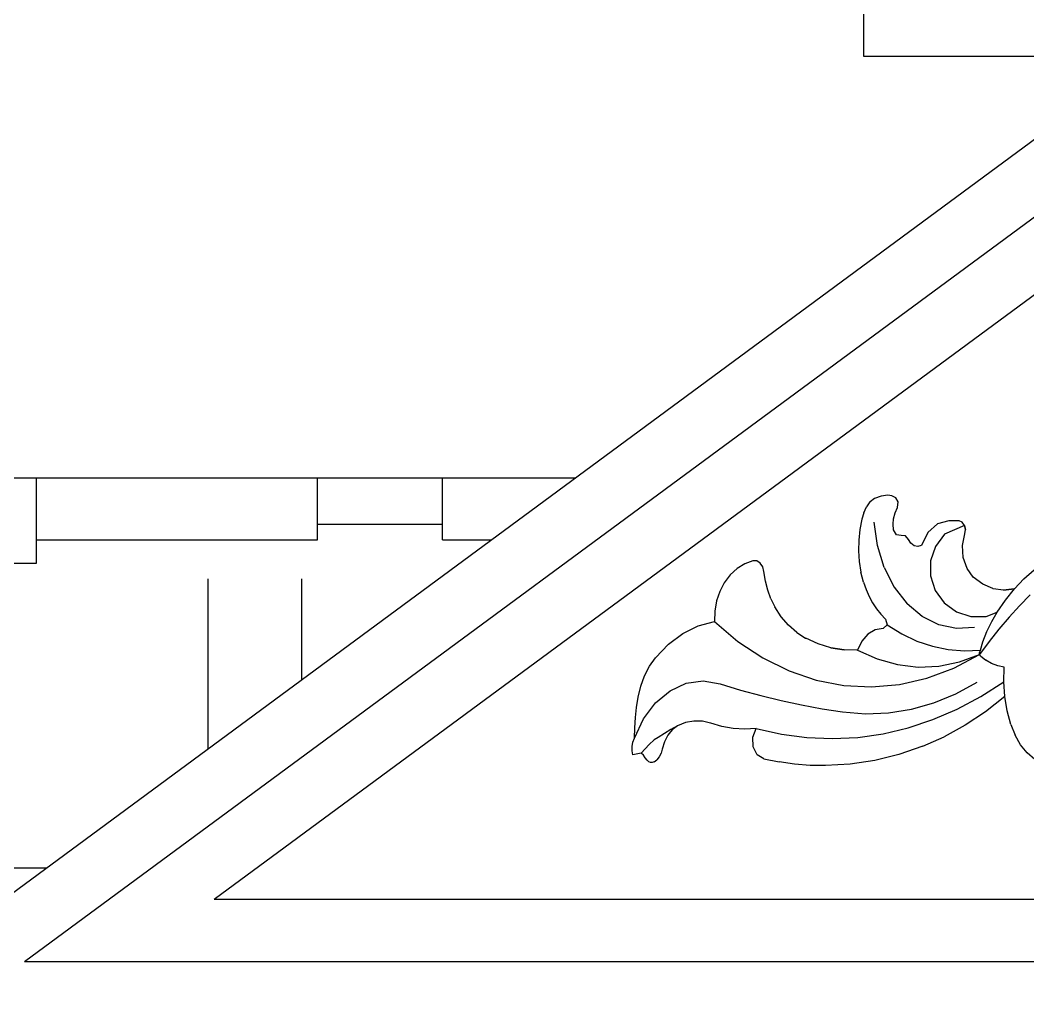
# Model space of a CAD drawing. Header units: inches. Extents: x -343 to 13887, y -13069 to -746.
# Drawn here: x 2987.78 to 3020.05, y -9011.16 to -8980.01 of the extents above; entities that cross this region are included whole.
import ezdxf

# ---------------------------------------------------------------- set-up
doc = ezdxf.new("R2010")
doc.units = ezdxf.units.IN
doc.header["$LTSCALE"] = 17
doc.header["$MEASUREMENT"] = 0
doc.layers.add('OUTLINE', color=1, linetype='Continuous', lineweight=25)

# ---------------------------------------------------------------- blocks, each defined once
blk = doc.blocks.new('dsdssdds')
for p, q in [((288.055, 153.533), (287.842, 153.371)), ((288.361, 153.648), (288.055, 153.533)), ((288.678, 153.686), (288.361, 153.648)), ((288.874, 153.655), (288.678, 153.686)), ((289.058, 153.565), (288.874, 153.655)), ((289.181, 153.364), (289.058, 153.565)), ((287.551, 152.855), (287.673, 153.13)), ((287.674, 153.133), (287.673, 153.13)), ((287.836, 153.364), (287.674, 153.133)), ((287.842, 153.371), (287.836, 153.364)), ((289.04, 152.848), (289.149, 153.109)), ((289.149, 153.109), (289.181, 153.364)), ((287.458, 152.556), (287.357, 152.063)), ((287.55, 152.853), (287.458, 152.556)), ((287.551, 152.855), (287.55, 152.853)), ((288.933, 152.305), (288.961, 152.568)), ((288.961, 152.568), (289.04, 152.848)), ((287.357, 152.063), (287.302, 151.557)), ((288.194, 151.294), (288.038, 152.404)), ((288.961, 152.042), (288.933, 152.305)), ((291.042, 152.32), (290.585, 151.911)), ((291.582, 152.463), (291.042, 152.32)), ((292.329, 152.254), (291.377, 151.835)), ((292.066, 152.463), (291.582, 152.463)), ((292.217, 152.402), (292.066, 152.463)), ((292.329, 152.254), (292.217, 152.402)), ((292.375, 152.052), (292.329, 152.254)), ((292.329, 152.254), (292.376, 152.052)), ((292.345, 151.846), (292.375, 152.052)), ((292.345, 151.846), (292.376, 152.052)), ((289.095, 151.8), (288.961, 152.042)), ((289.1, 151.811), (288.961, 152.042)), ((289.32, 151.776), (289.095, 151.8)), ((289.32, 151.776), (289.1, 151.811)), ((289.516, 151.76), (289.32, 151.776)), ((289.664, 151.587), (289.516, 151.76)), ((289.778, 151.406), (289.664, 151.587)), ((290.585, 151.911), (290.28, 151.3)), ((291.377, 151.835), (290.944, 151.257)), ((292.232, 151.297), (292.345, 151.846)), ((287.302, 151.557), (287.292, 151.046)), ((288.517, 150.25), (288.194, 151.294)), ((289.932, 151.29), (289.778, 151.406)), ((290.107, 151.254), (289.932, 151.29)), ((290.27, 151.298), (290.107, 151.254)), ((290.28, 151.3), (290.27, 151.298)), ((290.944, 151.257), (290.714, 150.575)), ((292.265, 150.729), (292.232, 151.297)), ((287.292, 151.046), (287.328, 150.537)), ((292.442, 150.211), (292.265, 150.729)), ((281.533, 150.211), (281.207, 149.905)), ((281.895, 150.436), (281.533, 150.211)), ((282.281, 150.573), (281.895, 150.436)), ((282.462, 150.566), (282.281, 150.573)), ((282.626, 150.466), (282.462, 150.566)), ((282.748, 150.288), (282.626, 150.466)), ((282.808, 150.06), (282.748, 150.288)), ((287.328, 150.537), (287.409, 150.038)), ((288.517, 150.25), (288.992, 149.316)), ((290.714, 150.575), (290.708, 149.856)), ((292.741, 149.803), (292.442, 150.211)), ((295.144, 149.719), (295.625, 150.151)), ((281.207, 149.905), (280.926, 149.527)), ((282.876, 149.612), (282.808, 150.06)), ((287.534, 149.554), (287.409, 150.038)), ((290.708, 149.856), (290.928, 149.171)), ((293.185, 149.464), (292.741, 149.803)), ((294.69, 149.239), (295.144, 149.719)), ((280.926, 149.527), (280.714, 149.121)), ((282.987, 149.179), (282.876, 149.612)), ((283.138, 148.768), (282.987, 149.179)), ((287.534, 149.554), (287.655, 149.213)), ((287.655, 149.213), (287.798, 148.888)), ((288.992, 149.316), (289.601, 148.53)), ((293.671, 149.252), (293.185, 149.464)), ((293.681, 149.25), (293.671, 149.252)), ((294.18, 149.175), (293.681, 149.25)), ((294.18, 149.174), (293.681, 149.25)), ((294.18, 149.175), (294.677, 149.237)), ((294.677, 149.237), (294.18, 149.174)), ((294.18, 149.175), (294.18, 149.174)), ((294.265, 148.713), (294.69, 149.239)), ((294.677, 149.237), (294.679, 149.237)), ((294.69, 149.239), (294.679, 149.237)), ((280.714, 149.121), (280.561, 148.67)), ((283.138, 148.768), (283.328, 148.386)), ((287.798, 148.888), (287.964, 148.582)), ((290.928, 149.171), (291.352, 148.586)), ((293.873, 148.144), (294.265, 148.713)), ((295.445, 148.966), (294.935, 148.443)), ((280.561, 148.67), (280.475, 148.19)), ((283.631, 147.922), (283.328, 148.386)), ((287.964, 148.582), (288.151, 148.299)), ((288.151, 148.299), (288.358, 148.04)), ((290.317, 147.926), (289.601, 148.53)), ((291.352, 148.586), (291.938, 148.16)), ((294.935, 148.443), (294.439, 147.897)), ((280.475, 148.19), (280.457, 147.695)), ((283.978, 147.516), (283.631, 147.922)), ((288.358, 148.04), (288.581, 147.809)), ((288.581, 147.809), (288.65, 147.53)), ((291.111, 147.529), (290.317, 147.926)), ((291.938, 148.16), (292.629, 147.932)), ((292.629, 147.932), (293.358, 147.927)), ((293.358, 147.927), (293.873, 148.144)), ((293.614, 147.7), (293.873, 148.144)), ((294.439, 147.897), (293.957, 147.329)), ((278.955, 147.122), (279.689, 147.486)), ((279.689, 147.486), (280.457, 147.695)), ((280.457, 147.695), (281.574, 146.751)), ((284.363, 147.177), (283.978, 147.516)), ((288.091, 147.297), (287.74, 147.091)), ((288.471, 147.361), (288.091, 147.297)), ((288.65, 147.53), (288.471, 147.361)), ((288.65, 147.53), (289.343, 147.105)), ((291.948, 147.356), (291.111, 147.529)), ((292.795, 147.413), (291.948, 147.356)), ((293.388, 147.226), (293.614, 147.7)), ((293.957, 147.329), (293.49, 146.738)), ((278.272, 146.612), (278.955, 147.122)), ((284.363, 147.177), (284.779, 146.91)), ((284.779, 146.91), (284.798, 146.901)), ((285.374, 146.638), (284.798, 146.901)), ((285.374, 146.637), (284.798, 146.901)), ((287.74, 147.091), (287.448, 146.761)), ((289.343, 147.105), (290.062, 146.766)), ((293.196, 146.726), (293.388, 147.226)), ((277.656, 145.968), (278.272, 146.612)), ((281.574, 146.751), (282.759, 145.968)), ((285.986, 146.45), (285.374, 146.638)), ((285.986, 146.449), (285.374, 146.637)), ((286.61, 146.348), (285.986, 146.45)), ((286.61, 146.347), (285.986, 146.449)), ((285.986, 146.449), (286.61, 146.348)), ((287.215, 146.334), (286.61, 146.348)), ((287.215, 146.334), (286.61, 146.347)), ((287.239, 146.333), (287.215, 146.334)), ((287.448, 146.761), (287.239, 146.333)), ((287.239, 146.333), (288.175, 145.915)), ((290.062, 146.766), (290.801, 146.518)), ((290.801, 146.518), (291.555, 146.363)), ((291.555, 146.363), (292.316, 146.301)), ((292.316, 146.301), (293.078, 146.333)), ((293.49, 146.738), (293.039, 146.126)), ((293.04, 146.205), (293.078, 146.333)), ((293.078, 146.333), (293.196, 146.726)), ((277.374, 145.57), (277.656, 145.968)), ((282.759, 145.968), (283.999, 145.355)), ((288.175, 145.915), (289.141, 145.648)), ((291.81, 145.475), (293.039, 146.126)), ((292.088, 145.776), (293.039, 146.126)), ((293.039, 146.126), (293.04, 146.205)), ((293.075, 146.064), (293.039, 146.126)), ((293.075, 146.064), (293.334, 145.86)), ((293.61, 145.7), (293.334, 145.86)), ((277.14, 145.119), (277.374, 145.57)), ((283.999, 145.355), (285.281, 144.918)), ((289.141, 145.648), (290.125, 145.535)), ((290.125, 145.535), (291.112, 145.578)), ((290.536, 144.999), (291.81, 145.475)), ((291.112, 145.578), (292.088, 145.776)), ((293.899, 145.588), (293.61, 145.7)), ((294.197, 145.525), (293.899, 145.588)), ((294.19, 144.83), (294.197, 145.525)), ((276.961, 144.626), (277.14, 145.119)), ((279.123, 144.762), (279.93, 144.873)), ((279.93, 144.873), (280.735, 144.739)), ((285.281, 144.918), (286.59, 144.662)), ((289.232, 144.702), (290.536, 144.999)), ((276.84, 144.102), (276.961, 144.626)), ((277.667, 143.838), (278.355, 144.411)), ((278.355, 144.411), (279.123, 144.762)), ((280.735, 144.739), (281.692, 144.444)), ((281.692, 144.444), (282.654, 144.178)), ((286.59, 144.662), (287.912, 144.59)), ((287.912, 144.59), (289.232, 144.702)), ((291.909, 144.261), (292.919, 144.809)), ((293.1, 144.131), (294.19, 144.83)), ((294.242, 144.139), (294.19, 144.83)), ((276.767, 143.621), (276.84, 144.102)), ((282.654, 144.178), (283.62, 143.941)), ((283.62, 143.941), (284.59, 143.733)), ((290.867, 143.835), (291.909, 144.261)), ((291.976, 143.533), (293.1, 144.131)), ((294.242, 144.139), (293.316, 143.414)), ((294.354, 143.461), (294.242, 144.139)), ((276.713, 143.135), (276.767, 143.621)), ((277.093, 143.073), (277.667, 143.838)), ((284.59, 143.733), (285.563, 143.554)), ((285.563, 143.554), (286.539, 143.404)), ((288.717, 143.361), (289.8, 143.534)), ((289.8, 143.534), (290.867, 143.835)), ((290.824, 143.038), (291.976, 143.533)), ((294.524, 142.804), (294.354, 143.461)), ((276.664, 142.156), (277.093, 143.073)), ((276.679, 142.646), (276.713, 143.135)), ((279.487, 142.972), (279.089, 142.897)), ((279.89, 142.962), (279.487, 142.972)), ((280.264, 142.871), (279.89, 142.962)), ((286.539, 143.404), (287.627, 143.318)), ((287.627, 143.318), (288.717, 143.361)), ((289.65, 142.65), (290.824, 143.038)), ((293.316, 143.414), (292.354, 142.776)), ((276.664, 142.156), (276.679, 142.646)), ((278.393, 142.566), (278.085, 142.384)), ((278.454, 142.558), (278.314, 142.388)), ((278.454, 142.557), (278.314, 142.388)), ((278.704, 142.738), (278.393, 142.566)), ((278.704, 142.738), (278.454, 142.558)), ((278.704, 142.738), (278.454, 142.557)), ((279.089, 142.897), (278.704, 142.738)), ((280.286, 142.865), (280.264, 142.871)), ((280.816, 142.709), (280.286, 142.865)), ((281.354, 142.615), (280.816, 142.709)), ((281.897, 142.582), (281.354, 142.615)), ((282.439, 142.611), (281.897, 142.582)), ((282.277, 142.206), (282.439, 142.611)), ((282.439, 142.611), (283.632, 142.343)), ((288.458, 142.369), (289.65, 142.65)), ((292.354, 142.776), (291.361, 142.229)), ((294.524, 142.804), (294.719, 142.297)), ((276.591, 141.97), (276.664, 142.156)), ((277.604, 142.077), (277.361, 141.862)), ((277.78, 142.192), (277.604, 142.077)), ((278.085, 142.384), (277.78, 142.192)), ((278.242, 142.304), (278.082, 141.991)), ((278.243, 142.303), (278.082, 141.991)), ((278.243, 142.303), (278.082, 141.99)), ((278.314, 142.388), (278.242, 142.304)), ((278.314, 142.388), (278.243, 142.303)), ((282.295, 141.749), (282.277, 142.206)), ((283.632, 142.343), (284.836, 142.184)), ((284.836, 142.184), (286.046, 142.136)), ((286.046, 142.136), (287.255, 142.197)), ((287.255, 142.197), (288.458, 142.369)), ((290.342, 141.774), (291.361, 142.229)), ((294.978, 141.844), (294.719, 142.297)), ((276.548, 141.563), (276.552, 141.768)), ((276.58, 141.365), (276.548, 141.563)), ((276.552, 141.768), (276.591, 141.97)), ((276.988, 141.454), (277.361, 141.862)), ((277.981, 141.636), (277.926, 141.444)), ((278.082, 141.991), (277.981, 141.636)), ((278.082, 141.99), (277.981, 141.636)), ((282.487, 141.369), (282.295, 141.749)), ((290.342, 141.774), (289.21, 141.384)), ((295.293, 141.459), (294.978, 141.844)), ((276.988, 141.454), (276.58, 141.365)), ((277.085, 141.346), (276.988, 141.454)), ((277.178, 141.233), (277.085, 141.346)), ((277.267, 141.115), (277.178, 141.233)), ((277.338, 141.043), (277.267, 141.115)), ((277.596, 141.029), (277.729, 141.132)), ((277.841, 141.273), (277.729, 141.132)), ((277.926, 141.444), (277.841, 141.273)), ((282.799, 141.175), (282.487, 141.369)), ((282.799, 141.175), (283.528, 141.029)), ((288.062, 141.1), (286.901, 140.924)), ((289.21, 141.384), (288.062, 141.1)), ((295.654, 141.154), (295.293, 141.459)), ((277.421, 141.003), (277.338, 141.043)), ((277.51, 140.998), (277.421, 141.003)), ((277.596, 141.029), (277.51, 140.998)), ((284.261, 140.927), (283.528, 141.029)), ((284.997, 140.869), (284.261, 140.927)), ((285.734, 140.856), (284.997, 140.869)), ((286.901, 140.924), (285.734, 140.856))]:
    blk.add_line(p, q)

msp = doc.modelspace()

# ---------------------------------------------------------------- hatches: boundary and pattern name
at = {"layer": 'OUTLINE'}
h = msp.add_hatch(dxfattribs=at)
h.set_pattern_fill('AR-RSHKE', color=8)
h.set_pattern_definition([(0, (4233.789, -5792.663), (25.5, 12), [6, -5, 7, -3, 9, -4]), (0, (4239.789, -5792.163), (25.5, 12), [5, -19, 4, -6]), (0, (4251.789, -5793.413), (25.5, 12), [3, -31]), (90, (4233.789, -5792.663), (-8.5, 12), [11.5, -36.5]), (90, (4239.789, -5792.663), (-8.5, 12), [11.25, -36.75]), (90, (4244.789, -5792.663), (-8.5, 12), [10.5, -37.5]), (90, (4251.789, -5793.413), (-8.5, 12), [11.5, -36.5]), (90, (4254.789, -5793.413), (-8.5, 12), [11.5, -36.5]), (90, (4263.789, -5792.663), (-8.5, 12), [11, -37])])
h.paths.add_polyline_path([(2945.555, -8994.663), (2945.555, -9007.163), (2988.612, -9007.163), (3005.561, -8994.663)])
h.paths.add_polyline_path([(3072.112, -8995.163), (3089.339, -9007.163), (3132.018, -9007.163), (3132.018, -8995.163)])

# ---------------------------------------------------------------- linework, layer by layer
for p, q in [((2981.832, -9012.163), (3037.539, -8971.079)), ((2987.914, -9010.163), (3037.572, -8973.539)), ((2993.995, -9008.163), (3037.605, -8976)), ((2945.555, -8994.663), (3005.561, -8994.663)), ((2945.555, -9007.163), (2988.612, -9007.163)), ((2993.995, -9008.163), (3083.777, -9008.163)), ((2987.914, -9010.163), (3090.147, -9010.163))]:
    msp.add_line(p, q, dxfattribs=at)
msp.add_lwpolyline([(3052.014, -8981.163), (3106.786, -8981.163), (3106.786, -8919.163), (3014.786, -8919.163), (3014.786, -8981.163), (3023.866, -8981.163)], dxfattribs=at)

# ---------------------------------------------------------------- block references
at = {"xscale": 0.6751174146065075, "yscale": 0.6751174146065075, "zscale": 0.6751174146065075}
msp.add_blockref('dsdssdds', (2820.673, -9098.979), dxfattribs=at)

doc.saveas('drawing.dxf')
